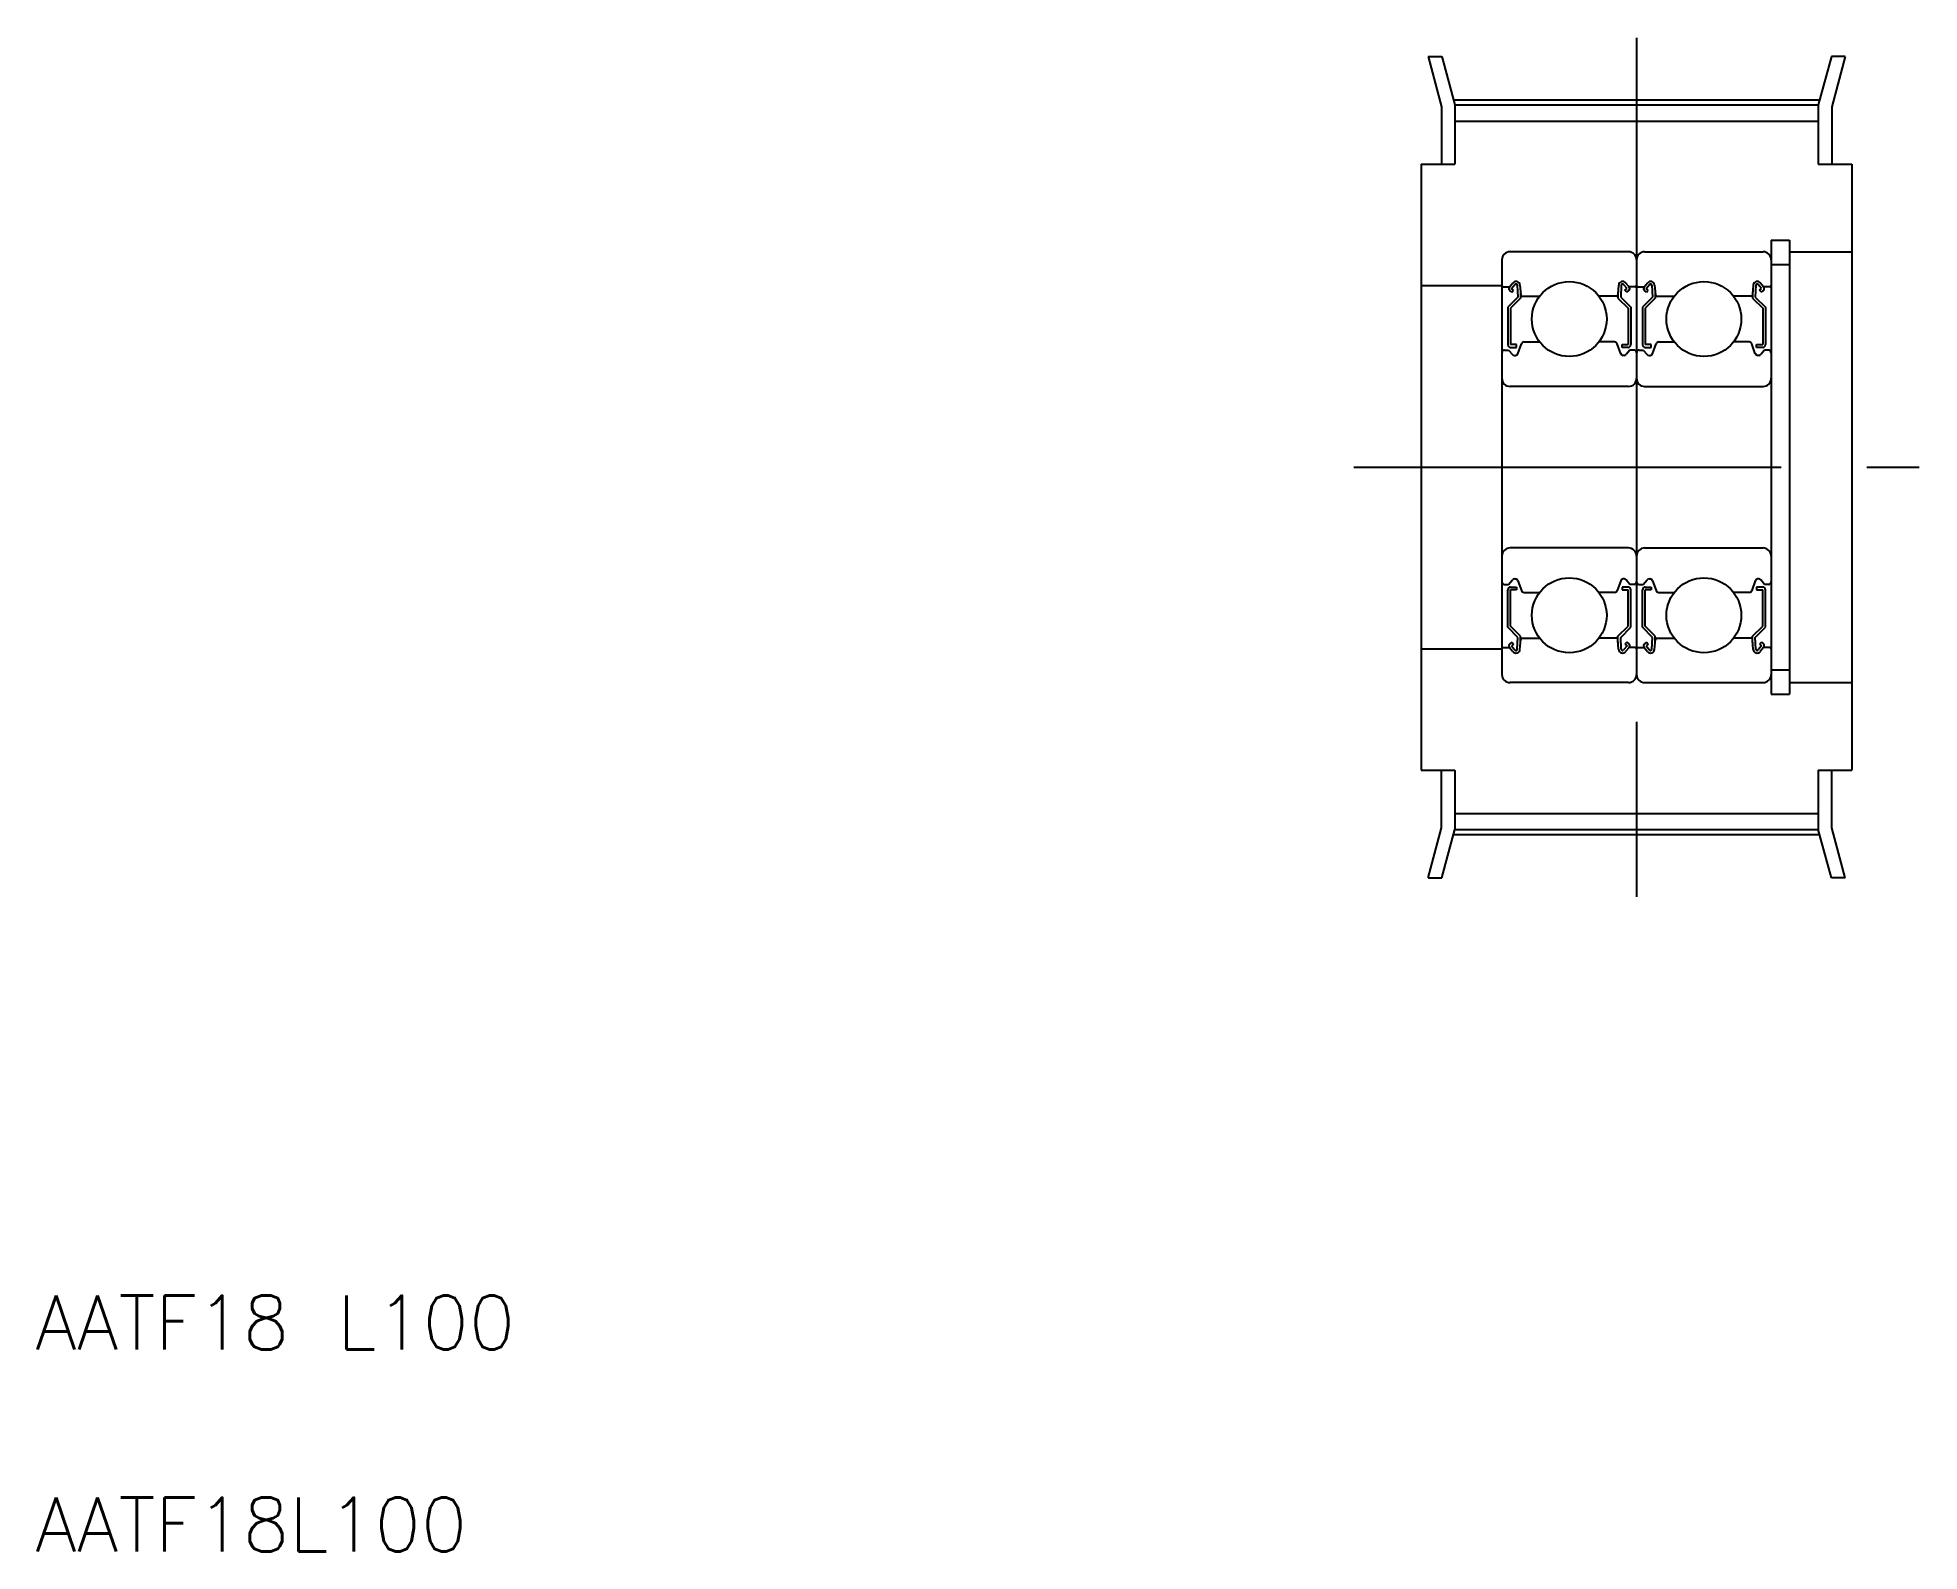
# Model space of a CAD drawing. Extents: x 10 to 150, y 10 to 122.
import ezdxf

# ---------------------------------------------------------------- set-up
doc = ezdxf.new("R2010")
doc.units = 0
doc.linetypes.add('CENTER', pattern=[50.8, 31.75, -6.35, 6.35, -6.35])
doc.layers.get('0').update_dxf_attribs({"linetype": 'CONTINUOUS'})
doc.layers.add('CENTER', color=1, linetype='CENTER')
doc.styles.get("Standard").update_dxf_attribs({"font": 'txt', "bigfont": 'BIGFONT'})

msp = doc.modelspace()

# ---------------------------------------------------------------- linework, layer by layer
at = {"color": 7, "linetype": 'CONTINUOUS'}
for p, q in [((113.44, 121.02), (114.43, 117.29)), ((113.44, 121.02), (114.47, 121.02)), ((114.47, 121.02), (115.43, 117.42)), ((143.4, 121.02), (142.43, 117.42)), ((144.43, 121.02), (143.4, 121.02)), ((144.43, 121.02), (143.43, 117.29)), ((115.43, 117.42), (142.43, 117.42)), ((115.43, 117.42), (115.43, 113.02)), ((142.43, 117.42), (142.43, 113.02)), ((114.43, 117.29), (114.43, 113.02)), ((115.43, 116.22), (142.43, 116.22)), ((143.43, 117.29), (143.43, 113.02)), ((112.93, 113.02), (112.93, 68.02)), ((112.93, 113.02), (115.43, 113.02)), ((142.43, 113.02), (144.93, 113.02)), ((144.93, 113.02), (144.93, 68.02)), ((128.33, 106.52), (119.53, 106.52)), ((129.53, 106.52), (138.33, 106.52)), ((138.93, 107.37), (138.93, 73.67)), ((138.93, 107.37), (140.28, 107.37)), ((140.28, 107.37), (140.28, 73.67)), ((140.28, 106.52), (144.93, 106.52)), ((118.93, 105.92), (118.93, 75.12)), ((128.93, 105.92), (128.93, 75.12)), ((128.93, 105.92), (128.93, 75.12)), ((138.93, 105.92), (138.93, 75.12)), ((138.93, 105.57), (140.28, 105.57)), ((112.93, 104.02), (118.93, 104.02)), ((119.03, 103.92), (119.49, 103.92)), ((119.49, 103.92), (119.74, 104.21)), ((119.67, 103.51), (119.52, 103.64)), ((119.65, 103.79), (119.9, 104.09)), ((119.8, 103.66), (119.65, 103.79)), ((119.67, 103.51), (119.8, 103.66)), ((120.07, 104.03), (120.12, 103.15)), ((120.27, 104.05), (120.34, 103.31)), ((120.32, 103.54), (120.32, 103.07)), ((127.6, 104.05), (127.53, 103.31)), ((127.55, 103.54), (127.55, 103.07)), ((127.79, 104.03), (127.75, 103.15)), ((128.22, 103.79), (127.97, 104.09)), ((128.07, 103.66), (128.22, 103.79)), ((128.2, 103.51), (128.07, 103.66)), ((128.37, 103.92), (128.12, 104.21)), ((128.2, 103.51), (128.35, 103.64)), ((128.83, 103.92), (128.37, 103.92)), ((129.03, 103.92), (129.49, 103.92)), ((129.49, 103.92), (129.74, 104.21)), ((129.67, 103.51), (129.52, 103.64)), ((129.65, 103.79), (129.9, 104.09)), ((129.8, 103.66), (129.65, 103.79)), ((129.67, 103.51), (129.8, 103.66)), ((130.07, 104.03), (130.12, 103.15)), ((130.27, 104.05), (130.34, 103.31)), ((130.32, 103.54), (130.32, 103.07)), ((137.6, 104.05), (137.53, 103.31)), ((137.55, 103.54), (137.55, 103.07)), ((137.79, 104.03), (137.75, 103.15)), ((138.22, 103.79), (137.97, 104.09)), ((138.07, 103.66), (138.22, 103.79)), ((138.2, 103.51), (138.07, 103.66)), ((138.37, 103.92), (138.12, 104.21)), ((138.2, 103.51), (138.35, 103.64)), ((138.83, 103.92), (138.37, 103.92)), ((120.12, 103.15), (119.37, 102.4)), ((119.37, 102.4), (119.37, 99.62)), ((120.32, 103.07), (119.57, 102.32)), ((119.57, 102.32), (119.57, 99.62)), ((120.44, 103.22), (121.74, 103.22)), ((127.43, 103.22), (126.13, 103.22)), ((127.55, 103.07), (128.3, 102.32)), ((127.75, 103.15), (128.5, 102.4)), ((128.3, 102.32), (128.3, 99.62)), ((128.5, 102.4), (128.5, 99.62)), ((130.12, 103.15), (129.37, 102.4)), ((129.37, 102.4), (129.37, 99.62)), ((130.32, 103.07), (129.57, 102.32)), ((129.57, 102.32), (129.57, 99.62)), ((130.44, 103.22), (131.74, 103.22)), ((137.43, 103.22), (136.13, 103.22)), ((137.55, 103.07), (138.3, 102.32)), ((137.75, 103.15), (138.5, 102.4)), ((138.3, 102.32), (138.3, 99.62)), ((138.5, 102.4), (138.5, 99.62)), ((120.02, 99.62), (119.57, 99.62)), ((119.57, 99.42), (120.02, 99.42)), ((120.02, 99.42), (120.02, 99.62)), ((120.12, 98.95), (120.38, 99.69)), ((120.57, 99.82), (121.74, 99.82)), ((127.3, 99.82), (126.13, 99.82)), ((127.75, 98.95), (127.48, 99.69)), ((127.85, 99.42), (127.85, 99.62)), ((127.85, 99.62), (128.3, 99.62)), ((128.3, 99.42), (127.85, 99.42)), ((130.02, 99.62), (129.57, 99.62)), ((129.57, 99.42), (130.02, 99.42)), ((130.02, 99.42), (130.02, 99.62)), ((130.12, 98.95), (130.38, 99.69)), ((130.57, 99.82), (131.74, 99.82)), ((137.3, 99.82), (136.13, 99.82)), ((137.75, 98.95), (137.48, 99.69)), ((137.85, 99.42), (137.85, 99.62)), ((137.85, 99.62), (138.3, 99.62)), ((138.3, 99.42), (137.85, 99.42)), ((119.13, 99.22), (119.43, 99.22)), ((119.43, 99.22), (119.71, 98.89)), ((119.86, 98.82), (119.93, 98.82)), ((128.01, 98.82), (127.94, 98.82)), ((128.43, 99.22), (128.16, 98.89)), ((128.73, 99.22), (128.43, 99.22)), ((129.13, 99.22), (129.43, 99.22)), ((129.43, 99.22), (129.71, 98.89)), ((129.86, 98.82), (129.93, 98.82)), ((138.01, 98.82), (137.94, 98.82)), ((138.43, 99.22), (138.16, 98.89)), ((138.73, 99.22), (138.43, 99.22)), ((128.33, 96.52), (119.53, 96.52)), ((129.53, 96.52), (138.33, 96.52)), ((128.33, 84.52), (119.53, 84.52)), ((129.53, 84.52), (138.33, 84.52)), ((119.13, 81.82), (119.43, 81.82)), ((119.37, 78.63), (119.37, 81.42)), ((119.43, 81.82), (119.71, 82.15)), ((119.57, 81.62), (120.02, 81.62)), ((120.02, 81.42), (119.57, 81.42)), ((119.57, 78.72), (119.57, 81.42)), ((119.86, 82.22), (119.93, 82.22)), ((120.02, 81.62), (120.02, 81.42)), ((120.12, 82.09), (120.38, 81.35)), ((120.57, 81.22), (121.74, 81.22)), ((127.3, 81.22), (126.13, 81.22)), ((127.75, 82.09), (127.48, 81.35)), ((128.3, 81.62), (127.85, 81.62)), ((127.85, 81.62), (127.85, 81.42)), ((127.85, 81.42), (128.3, 81.42)), ((128.01, 82.22), (127.94, 82.22)), ((128.43, 81.82), (128.16, 82.15)), ((128.3, 78.72), (128.3, 81.42)), ((128.73, 81.82), (128.43, 81.82)), ((128.5, 78.63), (128.5, 81.42)), ((129.13, 81.82), (129.43, 81.82)), ((129.37, 78.63), (129.37, 81.42)), ((129.43, 81.82), (129.71, 82.15)), ((129.57, 81.62), (130.02, 81.62)), ((130.02, 81.42), (129.57, 81.42)), ((129.57, 78.72), (129.57, 81.42)), ((129.86, 82.22), (129.93, 82.22)), ((130.02, 81.62), (130.02, 81.42)), ((130.12, 82.09), (130.38, 81.35)), ((130.57, 81.22), (131.74, 81.22)), ((137.3, 81.22), (136.13, 81.22)), ((137.75, 82.09), (137.48, 81.35)), ((137.85, 81.62), (137.85, 81.42)), ((138.3, 81.62), (137.85, 81.62)), ((137.85, 81.42), (138.3, 81.42)), ((138.01, 82.22), (137.94, 82.22)), ((138.43, 81.82), (138.16, 82.15)), ((138.3, 78.72), (138.3, 81.42)), ((138.73, 81.82), (138.43, 81.82)), ((138.5, 78.63), (138.5, 81.42)), ((120.12, 77.88), (119.37, 78.63)), ((120.32, 77.97), (119.57, 78.72)), ((127.55, 77.97), (128.3, 78.72)), ((127.75, 77.88), (128.5, 78.63)), ((130.12, 77.88), (129.37, 78.63)), ((130.32, 77.97), (129.57, 78.72)), ((137.55, 77.97), (138.3, 78.72)), ((137.75, 77.88), (138.5, 78.63)), ((112.93, 77.02), (118.93, 77.02)), ((119.03, 77.12), (119.49, 77.12)), ((119.49, 77.12), (119.74, 76.82)), ((119.67, 77.53), (119.52, 77.4)), ((119.8, 77.37), (119.65, 77.25)), ((119.65, 77.25), (119.9, 76.95)), ((119.67, 77.53), (119.8, 77.37)), ((120.07, 77.01), (120.12, 77.88)), ((120.27, 76.99), (120.34, 77.73)), ((120.32, 77.5), (120.32, 77.97)), ((120.44, 77.82), (121.74, 77.82)), ((127.43, 77.82), (126.13, 77.82)), ((127.6, 76.99), (127.53, 77.73)), ((127.55, 77.5), (127.55, 77.97)), ((127.79, 77.01), (127.75, 77.88)), ((128.22, 77.25), (127.97, 76.95)), ((128.2, 77.53), (128.07, 77.37)), ((128.07, 77.37), (128.22, 77.25)), ((128.37, 77.12), (128.12, 76.82)), ((128.2, 77.53), (128.35, 77.4)), ((128.83, 77.12), (128.37, 77.12)), ((129.03, 77.12), (129.49, 77.12)), ((129.49, 77.12), (129.74, 76.82)), ((129.67, 77.53), (129.52, 77.4)), ((129.8, 77.37), (129.65, 77.25)), ((129.65, 77.25), (129.9, 76.95)), ((129.67, 77.53), (129.8, 77.37)), ((130.07, 77.01), (130.12, 77.88)), ((130.27, 76.99), (130.34, 77.73)), ((130.32, 77.5), (130.32, 77.97)), ((130.44, 77.82), (131.74, 77.82)), ((137.43, 77.82), (136.13, 77.82)), ((137.6, 76.99), (137.53, 77.73)), ((137.55, 77.5), (137.55, 77.97)), ((137.79, 77.01), (137.75, 77.88)), ((138.22, 77.25), (137.97, 76.95)), ((138.2, 77.53), (138.07, 77.37)), ((138.07, 77.37), (138.22, 77.25)), ((138.37, 77.12), (138.12, 76.82)), ((138.2, 77.53), (138.35, 77.4)), ((138.83, 77.12), (138.37, 77.12)), ((128.33, 74.52), (119.53, 74.52)), ((123.93, 74.52), (123.93, 74.52)), ((125.93, 74.52), (125.93, 74.52)), ((129.53, 74.52), (138.33, 74.52)), ((131.93, 74.52), (131.93, 74.52)), ((133.93, 74.52), (133.93, 74.52)), ((138.93, 75.47), (140.28, 75.47)), ((140.28, 74.52), (144.93, 74.52)), ((138.93, 73.67), (140.28, 73.67)), ((112.93, 68.02), (115.43, 68.02)), ((114.43, 63.74), (114.43, 68.02)), ((115.43, 68.02), (115.43, 63.61)), ((142.43, 68.02), (144.93, 68.02)), ((142.43, 68.02), (142.43, 63.61)), ((143.43, 63.74), (143.43, 68.02)), ((115.43, 64.81), (142.43, 64.81)), ((113.44, 60.02), (114.43, 63.74)), ((114.47, 60.02), (115.43, 63.61)), ((115.43, 63.61), (142.43, 63.61)), ((143.4, 60.02), (142.43, 63.61)), ((144.43, 60.02), (143.43, 63.74)), ((113.44, 60.02), (114.47, 60.02)), ((144.43, 60.02), (143.4, 60.02))]:
    msp.add_line(p, q, dxfattribs=at)
for centre in [(123.93, 101.52), (123.93, 101.52), (133.93, 101.52), (133.93, 101.52), (123.93, 79.52), (123.93, 79.52), (133.93, 79.52), (133.93, 79.52)]:
    msp.add_circle(centre, 2.78, dxfattribs=at)
for centre, radius, start, end in [((119.53, 105.92), 0.6, 90, 180), ((128.33, 105.92), 0.6, 0, 90), ((129.53, 105.92), 0.6, 90, 180), ((138.33, 105.92), 0.6, 0, 90), ((119.03, 104.02), 0.1, 180, 270), ((119.65, 103.79), 0.2, 140.0012, 230.087), ((119.97, 104.02), 0.3, 4.9968, 140.0012), ((119.97, 104.02), 0.1, 2.8198, 140.0002), ((127.9, 104.02), 0.3, 39.9988, 175.0032), ((127.89, 104.02), 0.1, 39.9998, 177.1802), ((128.22, 103.79), 0.2, 309.913, 39.9988), ((128.83, 104.02), 0.1, 270, 0), ((129.03, 104.02), 0.1, 180, 270), ((129.65, 103.79), 0.2, 140.0012, 230.087), ((129.97, 104.02), 0.3, 4.9968, 140.0012), ((129.97, 104.02), 0.1, 2.8198, 140.0002), ((137.9, 104.02), 0.3, 39.9988, 175.0032), ((137.89, 104.02), 0.1, 39.9998, 177.1802), ((138.22, 103.79), 0.2, 309.913, 39.9988), ((138.83, 104.02), 0.1, 270, 0), ((120.44, 103.32), 0.1, 184.9968, 270), ((127.43, 103.32), 0.1, 270, 355.0032), ((130.44, 103.32), 0.1, 184.9968, 270), ((137.43, 103.32), 0.1, 270, 355.0032), ((119.57, 99.62), 0.2, 180, 270), ((120.57, 99.62), 0.2, 90, 159.9916), ((127.3, 99.62), 0.2, 20.0084, 90), ((128.3, 99.62), 0.2, 270, 0), ((129.57, 99.62), 0.2, 180, 270), ((130.57, 99.62), 0.2, 90, 159.9916), ((137.3, 99.62), 0.2, 20.0084, 90), ((138.3, 99.62), 0.2, 270, 0), ((119.13, 99.02), 0.2, 90, 180), ((119.86, 99.02), 0.2, 219.9952, 270), ((119.93, 99.02), 0.2, 270, 339.9916), ((127.94, 99.02), 0.2, 200.0084, 270), ((128.01, 99.02), 0.2, 270, 320.0048), ((128.73, 99.02), 0.2, 0, 90), ((129.13, 99.02), 0.2, 90, 180), ((129.86, 99.02), 0.2, 219.9952, 270), ((129.93, 99.02), 0.2, 270, 339.9916), ((137.94, 99.02), 0.2, 200.0084, 270), ((138.01, 99.02), 0.2, 270, 320.0048), ((138.73, 99.02), 0.2, 0, 90), ((119.53, 97.12), 0.6, 180, 270), ((128.33, 97.12), 0.6, 270, 0), ((129.53, 97.12), 0.6, 180, 270), ((138.33, 97.12), 0.6, 270, 0), ((119.53, 83.92), 0.6, 90, 180), ((128.33, 83.92), 0.6, 0, 90), ((129.53, 83.92), 0.6, 90, 180), ((138.33, 83.92), 0.6, 0, 90), ((119.13, 82.02), 0.2, 180, 270), ((119.57, 81.42), 0.2, 90, 180), ((119.86, 82.02), 0.2, 90, 140.0048), ((119.93, 82.02), 0.2, 20.0084, 90), ((120.57, 81.42), 0.2, 200.0084, 270), ((127.3, 81.42), 0.2, 270, 339.9916), ((127.94, 82.02), 0.2, 90, 159.9916), ((128.01, 82.02), 0.2, 39.9952, 90), ((128.3, 81.42), 0.2, 0, 90), ((128.73, 82.02), 0.2, 270, 0), ((129.13, 82.02), 0.2, 180, 270), ((129.57, 81.42), 0.2, 90, 180), ((129.86, 82.02), 0.2, 90, 140.0048), ((129.93, 82.02), 0.2, 20.0084, 90), ((130.57, 81.42), 0.2, 200.0084, 270), ((137.3, 81.42), 0.2, 270, 339.9916), ((137.94, 82.02), 0.2, 90, 159.9916), ((138.01, 82.02), 0.2, 39.9952, 90), ((138.3, 81.42), 0.2, 0, 90), ((138.73, 82.02), 0.2, 270, 0), ((119.03, 77.02), 0.1, 90, 180), ((119.65, 77.25), 0.2, 129.913, 219.9988), ((119.97, 77.01), 0.3, 219.9988, 355.0032), ((119.97, 77.01), 0.1, 219.9998, 357.1802), ((120.44, 77.72), 0.1, 90, 175.0032), ((127.43, 77.72), 0.1, 4.9968, 90), ((127.9, 77.01), 0.3, 184.9968, 320.0012), ((127.89, 77.01), 0.1, 182.8198, 320.0002), ((128.22, 77.25), 0.2, 320.0012, 50.087), ((128.83, 77.02), 0.1, 0, 90), ((129.03, 77.02), 0.1, 90, 180), ((129.65, 77.25), 0.2, 129.913, 219.9988), ((129.97, 77.01), 0.3, 219.9988, 355.0032), ((129.97, 77.01), 0.1, 219.9998, 357.1802), ((130.44, 77.72), 0.1, 90, 175.0032), ((137.43, 77.72), 0.1, 4.9968, 90), ((137.9, 77.01), 0.3, 184.9968, 320.0012), ((137.89, 77.01), 0.1, 182.8198, 320.0002), ((138.22, 77.25), 0.2, 320.0012, 50.087), ((138.83, 77.02), 0.1, 0, 90), ((119.53, 75.12), 0.6, 180, 270), ((128.33, 75.12), 0.6, 270, 0), ((129.53, 75.12), 0.6, 180, 270), ((138.33, 75.12), 0.6, 270, 0)]:
    msp.add_arc(centre, radius, start, end, dxfattribs=at)
at = {"layer": 'CENTER', "color": 1, "linetype": 'CENTER'}
for p, q in [((128.93, 122.42), (128.93, 58.61)), ((115.33, 117.8), (142.54, 117.8)), ((107.93, 90.52), (149.93, 90.52)), ((115.33, 63.23), (142.54, 63.23))]:
    msp.add_line(p, q, dxfattribs=at)

# ---------------------------------------------------------------- texts
at = {"color": 7, "linetype": 'CONTINUOUS'}
for s, p in [('AATF18 L100', (10, 25)), ('AATF18L100', (10, 10))]:
    msp.add_text(s, height=4, dxfattribs=at).set_placement(p)

doc.saveas('drawing.dxf')
